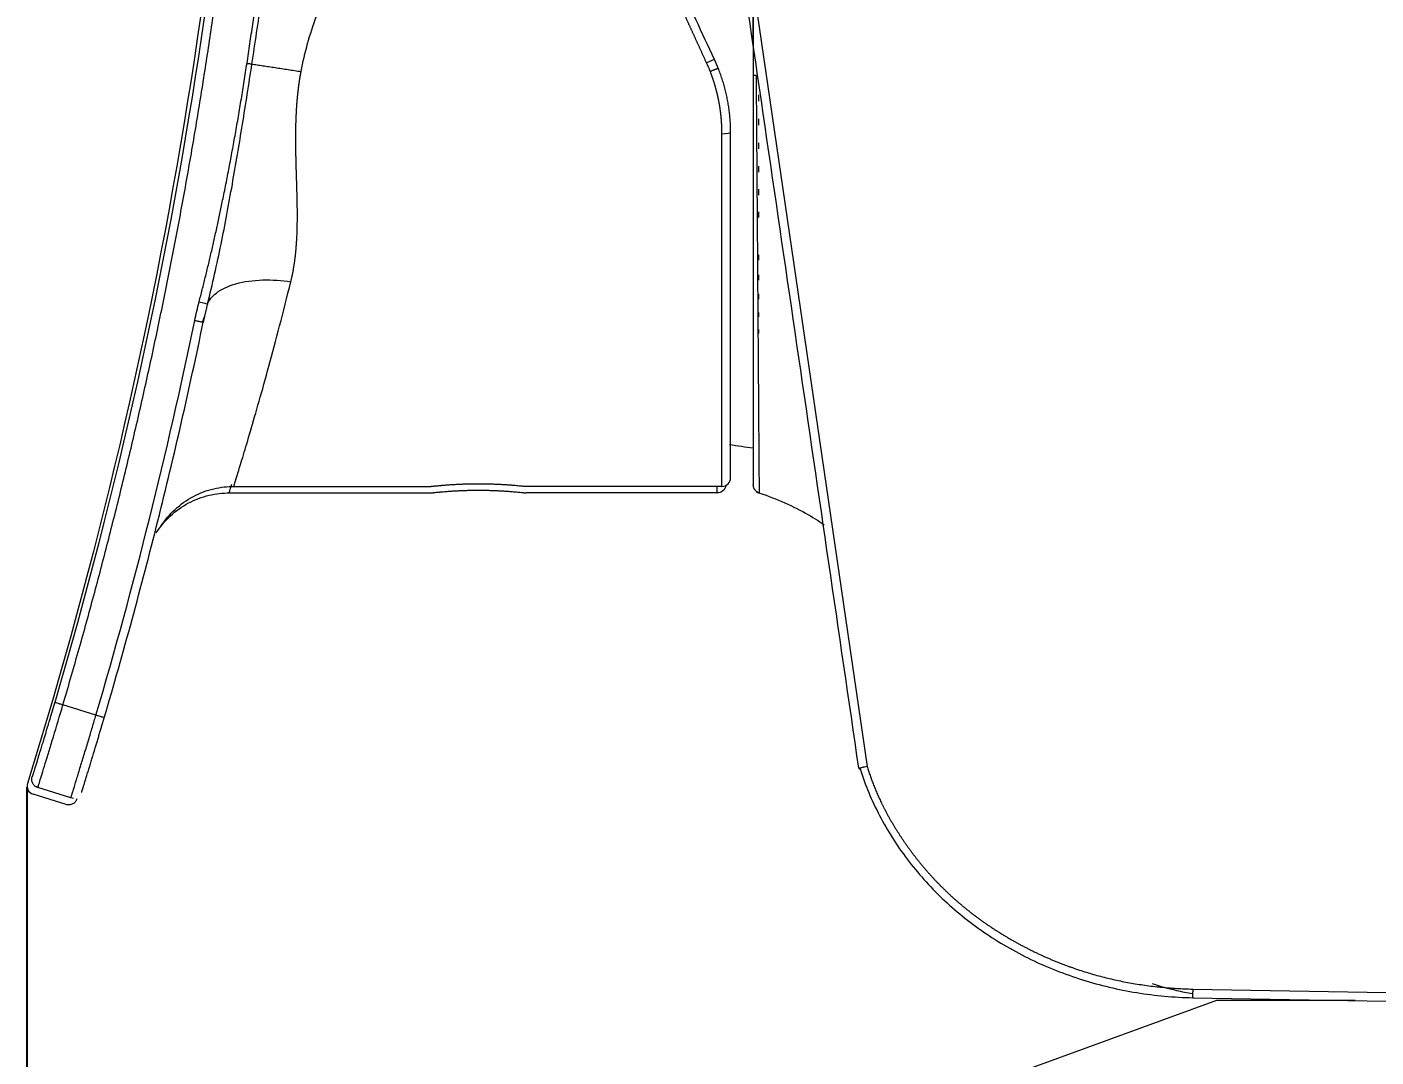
# Model space of a CAD drawing. Header units: millimetres. Extents: x 11618 to 13994, y -5897 to -2537.
# Drawn here: x 13370.9 to 13448.9, y -4812 to -4752.4 of the extents above; entities that cross this region are included whole.
import ezdxf

# ---------------------------------------------------------------- set-up
doc = ezdxf.new("R2010")
doc.units = ezdxf.units.MM
doc.layers.add('DIM', color=3, linetype='Continuous', lineweight=13)
doc.styles.get("Standard").update_dxf_attribs({"font": 'arial.ttf'})
doc.dimstyles.get("Standard").update_dxf_attribs({"dimtxt": 0.18, "dimasz": 0.18, "dimexe": 0.18, "dimexo": 0.0625, "dimgap": 0.09, "dimtad": 0, "dimtih": 1, "dimtoh": 1, "dimdec": 1, "dimdsep": 46, "dimtxsty": 'Standard', "dimcen": 0.09, "dimadec": 0, "dimazin": 0, "dimtfac": 1, "dimtdec": 1, "dimtofl": 0, "dimtmove": 0, "dimatfit": 3, "dimfxl": 1, "dimtolj": 1, "dimtzin": 0, "dimarcsym": 0})

# ---------------------------------------------------------------- blocks, each defined once
blk = doc.blocks.new('*D35')
at = {"layer": 'Defpoints', "color": 0, "transparency": 16777216}
for p in [(13473.392, -4783.808), (13442.981, -4813.512), (13409.442, -4825.719), (13395.206, -4876.209), (13473.392, -4888.444)]:
    blk.add_point(p, dxfattribs=at)
at = {"layer": 'DIM', "color": 0, "lineweight": -2, "transparency": 16777216}
for p, q in [((13409.384, -4825.741), (13372.214, -4839.269)), ((13473.392, -4888.507), (13473.392, -4910.115))]:
    blk.add_line(p, q, dxfattribs=at)
for start, end in [(209.60568, 223.40408), (248.68528, 260.39432)]:
    blk.add_arc((13473.392, -4802.443), 107.492, start, end, dxfattribs=at)
at = {"layer": 'DIM', "color": 0, "transparency": 16777216}
for points in [[(13377.211, -4856.806), (13382.657, -4854.289), (13372.383, -4839.208)], [(13455.707, -4905.439), (13455.204, -4911.418), (13473.392, -4909.935)]]:
    blk.add_solid(points, dxfattribs=at)
at = {"layer": 'DIM', "color": 0, "transparency": 16777216, "insert": (13411.737, -4890.496), "char_height": 18, "attachment_point": 5}
blk.add_mtext('\\A1;70°', dxfattribs=at)
blk = doc.blocks.new('*D57')
at = {"layer": 'Defpoints', "color": 0, "transparency": 16777216}
for p in [(13370.882, -4796.297), (13534.892, -4831.241), (13534.892, -5026.718)]:
    blk.add_point(p, dxfattribs=at)
at = {"layer": 'DIM', "color": 0, "lineweight": -2, "transparency": 16777216}
for p, q in [((13370.882, -4796.359), (13370.882, -5026.898)), ((13534.892, -4831.304), (13534.892, -5026.898)), ((13388.882, -5026.718), (13428.887, -5026.718)), ((13516.892, -5026.718), (13476.888, -5026.718))]:
    blk.add_line(p, q, dxfattribs=at)
at = {"layer": 'DIM', "color": 0, "transparency": 16777216}
for points in [[(13388.882, -5023.718), (13388.882, -5029.718), (13370.882, -5026.718)], [(13516.892, -5023.718), (13516.892, -5029.718), (13534.892, -5026.718)]]:
    blk.add_solid(points, dxfattribs=at)
at = {"layer": 'DIM', "color": 3, "transparency": 16777216, "insert": (13452.887, -5026.718), "char_height": 18, "attachment_point": 5}
blk.add_mtext('\\A1;164', dxfattribs=at)

msp = doc.modelspace()

# ---------------------------------------------------------------- linework, layer by layer
at = {"linetype": 'Continuous', "lineweight": 13, "extrusion": (-1, -2.22045e-16, 0)}
for p, q in [((13405.601, -4700.154), (13419.48, -4795.171)), ((13412.983, -4754.091), (13412.892, -4754.091)), ((13411.079, -4778.967), (13411.079, -4758.564)), ((13410.802, -4779.346), (13410.802, -4778.967)), ((13374.871, -4792.209), (13372.962, -4791.611)), ((13438.307, -4808.047), (13534.892, -4809.732))]:
    msp.add_line(p, q, dxfattribs=at)
at = {"linetype": 'Continuous', "lineweight": 18, "extrusion": (-1, -2.22045e-16, 0)}
for p, q in [((13412.892, -4753.434), (13412.892, -4776.741)), ((13413.192, -4756.315), (13413.192, -4756.676)), ((13413.192, -4757.706), (13413.192, -4758.065)), ((13413.192, -4759.084), (13413.192, -4759.439)), ((13413.192, -4760.444), (13413.192, -4760.793)), ((13413.192, -4761.779), (13413.192, -4762.119)), ((13413.192, -4763.081), (13413.192, -4763.413)), ((13413.192, -4765.565), (13413.192, -4765.874)), ((13413.192, -4766.735), (13413.192, -4767.029)), ((13413.192, -4767.849), (13413.192, -4768.128)), ((13413.192, -4768.901), (13413.192, -4769.163)), ((13413.192, -4769.887), (13413.192, -4770.131)), ((13382.846, -4778.967), (13394.242, -4778.967)), ((13411.079, -4778.967), (13399.742, -4778.967)), ((13382.57, -4779.346), (13394.242, -4779.346)), ((13410.802, -4779.346), (13399.742, -4779.346)), ((13378.624, -4781.281), (13378.631, -4781.277)), ((13378.624, -4781.281), (13378.632, -4781.277)), ((13373.141, -4797.372), (13371.233, -4796.774)), ((13373.418, -4796.993), (13371.509, -4796.396)), ((13439.692, -4808.709), (13414.964, -4817.71)), ((13438.307, -4808.545), (13534.892, -4810.231)), ((13447.708, -4808.709), (13439.692, -4808.709)), ((13442.792, -4808.623), (13442.792, -4808.709))]:
    msp.add_line(p, q, dxfattribs=at)
at = {"linetype": 'Continuous', "lineweight": 18, "extrusion": (0, 0, -1)}
for centre, radius, start, end in [((-13098.694, -4710.947), 285.385, 181.00213, 196.38888), ((-13098.417, -4711.326), 285.385, 181.00213, 197.2908), ((-13410.802, -4778.846), 0.5, 188.22792, 270)]:
    msp.add_arc(centre, radius, start, end, dxfattribs=at)
at = {"linetype": 'Continuous', "lineweight": 18}
for centre, radius, start, end in [((13417.541, -4740.034), 37, 260.62928, 262.78286), ((13411.079, -4778.467), 0.5, 270, 0), ((13371.382, -4796.297), 0.5, 162.7092, 252.60899)]:
    msp.add_arc(centre, radius, start, end, dxfattribs=at)
at = {"linetype": 'Continuous', "lineweight": 13}
msp.add_ellipse((13411.079, -4758.489), major_axis=(0.5, 0), ratio=0.149852, start_param=4.712389, end_param=6.283185, dxfattribs=at)
at = {"linetype": 'Continuous', "lineweight": 18}
for points, degree in [([(13418.998, -4795.272), (13405.114, -4700.225)], 1), ([(13380.841, -4768.287), (13382.445, -4762.126), (13383.608, -4754.49)], 2), ([(13410.402, -4754.967), (13410.336, -4754.798), (13410.265, -4754.63), (13410.189, -4754.464)], 3), ([(13380.588, -4769.367), (13380.661, -4769.015), (13380.746, -4768.655), (13380.841, -4768.287)], 3), ([(13374.871, -4792.209), (13377.089, -4784.673), (13378.994, -4777.059), (13380.588, -4769.367)], 3), ([(13375.351, -4792.35), (13376.461, -4788.578), (13378.527, -4780.988), (13380.28, -4773.319), (13381.078, -4769.469)], 3), ([(13381.043, -4769.468), (13381.146, -4769.154)], 1), ([(13412.987, -4779.166), (13412.894, -4779.032), (13412.892, -4778.87)], 2), ([(13412.987, -4779.166), (13412.894, -4779.032), (13412.892, -4778.87)], 2), ([(13412.987, -4779.166), (13413.084, -4779.296), (13413.238, -4779.349)], 2), ([(13373.567, -4797.016), (13373.517, -4797.016), (13373.466, -4797.008), (13373.418, -4796.993)], 3)]:
    msp.add_open_spline(points, degree=degree, dxfattribs=at)
at = {"linetype": 'Continuous', "lineweight": 13}
for points, weights in [([(13372.962, -4791.611), (13380.205, -4766.986), (13384.086, -4741.612), (13384.535, -4715.947)], [1, 0.993999126829, 0.993999126829, 1]), ([(13410.866, -4754.782), (13410.866, -4754.782), (13410.674, -4754.859), (13410.402, -4754.967)], [0.999999999998, 0.804737774468, 0.804737854125, 1.00000023897])]:
    msp.add_rational_spline(points, weights, degree=3, dxfattribs=at)
at = {"linetype": 'Continuous', "lineweight": 18}
for points, degree, knots in [([(13410.189, -4754.464), (13410.177, -4754.437), (13410.153, -4754.385), (13410.117, -4754.307), (13410.081, -4754.229), (13410.046, -4754.151), (13410.011, -4754.074), (13409.976, -4753.998), (13409.941, -4753.922), (13409.907, -4753.846), (13409.873, -4753.771), (13409.839, -4753.697), (13409.805, -4753.622), (13409.771, -4753.549), (13409.738, -4753.476), (13409.704, -4753.403), (13409.671, -4753.331), (13409.639, -4753.259), (13409.606, -4753.187), (13409.574, -4753.116), (13409.542, -4753.046), (13409.51, -4752.976), (13409.478, -4752.907), (13409.447, -4752.838), (13409.415, -4752.769), (13409.384, -4752.701), (13409.353, -4752.633), (13409.323, -4752.566), (13409.292, -4752.5), (13409.262, -4752.434), (13409.232, -4752.368), (13409.202, -4752.303), (13409.173, -4752.238), (13409.143, -4752.174), (13409.114, -4752.11), (13409.085, -4752.046), (13409.057, -4751.983), (13409.028, -4751.921), (13409, -4751.859), (13408.972, -4751.798), (13408.944, -4751.737), (13408.916, -4751.676), (13408.889, -4751.616), (13408.862, -4751.557), (13408.835, -4751.497), (13408.808, -4751.439), (13408.781, -4751.381), (13408.755, -4751.323), (13408.729, -4751.266), (13408.703, -4751.209), (13408.677, -4751.153), (13408.652, -4751.097), (13408.626, -4751.042), (13408.601, -4750.987), (13408.577, -4750.932), (13408.552, -4750.878), (13408.527, -4750.825), (13408.503, -4750.772), (13408.479, -4750.719), (13408.455, -4750.667), (13408.432, -4750.616), (13408.408, -4750.565), (13408.385, -4750.514), (13408.362, -4750.464), (13408.34, -4750.414), (13408.317, -4750.365), (13408.295, -4750.316), (13408.273, -4750.268), (13408.251, -4750.22), (13408.229, -4750.172), (13408.208, -4750.125), (13408.187, -4750.079), (13408.166, -4750.033), (13408.145, -4749.987), (13408.124, -4749.942), (13408.104, -4749.898), (13407.965, -4749.594), (13407.714, -4749.043), (13407.355, -4748.257), (13407.011, -4747.504), (13406.682, -4746.784), (13406.368, -4746.097), (13405.885, -4745.039), (13405.251, -4743.648), (13404.492, -4741.983), (13403.795, -4740.458), (13403.162, -4739.073), (13402.64, -4737.932), (13402.213, -4736.995), (13401.862, -4736.226), (13401.536, -4735.511), (13401.234, -4734.849), (13400.956, -4734.242), (13400.703, -4733.688), (13400.474, -4733.188), (13400.328, -4732.869), (13400.248, -4732.693), (13400.224, -4732.64), (13400.2, -4732.588), (13400.177, -4732.537), (13400.154, -4732.487), (13400.131, -4732.437), (13400.109, -4732.389), (13400.087, -4732.341), (13400.066, -4732.294), (13400.045, -4732.248), (13400.024, -4732.202), (13400.004, -4732.158), (13399.984, -4732.114), (13399.964, -4732.071), (13399.945, -4732.029), (13399.926, -4731.987), (13399.908, -4731.947), (13399.89, -4731.907), (13399.872, -4731.868), (13399.855, -4731.83), (13399.838, -4731.793), (13399.821, -4731.757), (13399.805, -4731.721), (13399.789, -4731.686), (13399.774, -4731.652), (13399.759, -4731.619), (13399.744, -4731.587), (13399.729, -4731.555), (13399.715, -4731.525), (13399.702, -4731.495), (13399.689, -4731.466), (13399.676, -4731.438), (13399.663, -4731.41), (13399.651, -4731.384), (13399.639, -4731.358), (13399.628, -4731.333), (13399.617, -4731.309), (13399.606, -4731.286), (13399.596, -4731.264), (13399.586, -4731.242), (13399.577, -4731.221), (13399.568, -4731.201), (13399.559, -4731.182), (13399.55, -4731.164), (13399.542, -4731.146), (13399.535, -4731.13), (13399.527, -4731.114), (13399.521, -4731.099), (13399.514, -4731.084), (13399.508, -4731.071), (13399.502, -4731.058), (13399.497, -4731.047), (13399.492, -4731.036), (13399.487, -4731.025), (13399.483, -4731.016), (13399.479, -4731.008), (13399.475, -4731), (13399.472, -4730.993), (13399.469, -4730.987), (13399.467, -4730.982), (13399.465, -4730.977), (13399.463, -4730.974), (13399.462, -4730.971), (13399.461, -4730.969), (13399.46, -4730.968), (13399.46, -4730.967), (13399.46, -4730.967)], 3, [0, 0, 0, 0, 0.002219, 0.004426, 0.006619, 0.0088, 0.010968, 0.013123, 0.015265, 0.017394, 0.01951, 0.021614, 0.023704, 0.025782, 0.027847, 0.029899, 0.031938, 0.033964, 0.035978, 0.037978, 0.039966, 0.041941, 0.043903, 0.045852, 0.047788, 0.049712, 0.051622, 0.05352, 0.055405, 0.057277, 0.059136, 0.060982, 0.062815, 0.064636, 0.066443, 0.068238, 0.07002, 0.071789, 0.073545, 0.075288, 0.077019, 0.078737, 0.080441, 0.082133, 0.083812, 0.085478, 0.087131, 0.088772, 0.090399, 0.092014, 0.093616, 0.095205, 0.096781, 0.098344, 0.099895, 0.101432, 0.102957, 0.104468, 0.105967, 0.107453, 0.108927, 0.110387, 0.111834, 0.113269, 0.114691, 0.1161, 0.117496, 0.118879, 0.120249, 0.121607, 0.122951, 0.124283, 0.125602, 0.126908, 0.128201, 0.129481, 0.130748, 0.154321, 0.17712, 0.199145, 0.220396, 0.240874, 0.260579, 0.315953, 0.36906, 0.419913, 0.468529, 0.514923, 0.547263, 0.579119, 0.6105, 0.641414, 0.67187, 0.701878, 0.731447, 0.760587, 0.764295, 0.768, 0.771703, 0.775402, 0.779098, 0.782792, 0.786482, 0.79017, 0.793855, 0.797537, 0.801217, 0.804893, 0.808567, 0.812238, 0.815907, 0.819572, 0.823235, 0.826896, 0.830554, 0.834209, 0.837862, 0.841512, 0.84516, 0.848806, 0.852449, 0.856089, 0.859727, 0.863363, 0.866996, 0.870627, 0.874256, 0.877882, 0.881506, 0.885128, 0.888748, 0.892366, 0.895981, 0.899594, 0.903205, 0.906814, 0.910421, 0.914026, 0.917629, 0.92123, 0.924829, 0.928426, 0.932022, 0.935615, 0.939206, 0.942796, 0.946384, 0.94997, 0.953554, 0.957136, 0.960717, 0.964296, 0.967874, 0.971449, 0.975024, 0.978596, 0.982167, 0.985737, 0.989305, 0.992871, 0.996436, 1, 1, 1, 1]), ([(13410.642, -4754.263), (13409.934, -4752.745), (13408.522, -4749.718), (13406.492, -4745.363), (13404.627, -4741.363), (13402.993, -4737.859), (13401.656, -4734.993), (13400.662, -4732.86), (13400.052, -4731.554), (13399.914, -4731.256), (13399.914, -4731.256), (13399.914, -4731.256)], 3, [0, 0, 0, 0, 0.124997, 0.249995, 0.374992, 0.499989, 0.624986, 0.749984, 0.874981, 0.999978, 1, 1, 1, 1]), ([(13412.892, -4753.46), (13412.892, -4752.483), (13412.892, -4751.51), (13412.892, -4749.014), (13412.892, -4747.507), (13412.892, -4744.626), (13412.892, -4743.252), (13412.892, -4740.654), (13412.892, -4739.43), (13412.892, -4737.773), (13412.892, -4737.25), (13412.892, -4736.26), (13412.892, -4734.859), (13412.892, -4733.005), (13412.892, -4732.098), (13412.892, -4731.638), (13412.892, -4731.522), (13412.892, -4731.367), (13412.892, -4731.327), (13412.892, -4731.325), (13412.892, -4731.481), (13412.892, -4732.088), (13412.892, -4732.539), (13412.892, -4733.437), (13412.892, -4733.774), (13412.892, -4734.513), (13412.892, -4734.915), (13412.892, -4735.78), (13412.892, -4736.242), (13412.892, -4737.231), (13412.892, -4737.759), (13412.892, -4738.869), (13412.892, -4739.451), (13412.892, -4740.656), (13412.892, -4741.279), (13412.892, -4743.221), (13412.892, -4744.615), (13412.892, -4748.949), (13412.892, -4752.027), (13412.892, -4755.199)], 3, [0, 0, 0, 0, 0.0402, 0.0402, 0.104187, 0.104187, 0.168173, 0.168173, 0.23216, 0.23216, 0.264153, 0.264153, 0.296147, 0.360133, 0.42412, 0.42412, 0.456113, 0.456113, 0.488107, 0.488107, 0.552093, 0.552093, 0.61608, 0.61608, 0.648073, 0.648073, 0.680067, 0.680067, 0.71206, 0.71206, 0.744053, 0.744053, 0.776047, 0.776047, 0.80804, 0.80804, 0.872027, 0.872027, 1, 1, 1, 1]), ([(13383.608, -4754.49), (13384.227, -4750.437), (13384.601, -4746.915), (13384.984, -4743.308), (13385.138, -4740.015)], 2, [0, 0, 0, 0.5, 0.5, 1, 1, 1]), ([(13383.892, -4754.533), (13384.076, -4753.331), (13384.256, -4752.129), (13384.515, -4750.324), (13384.642, -4749.421), (13384.804, -4748.216), (13384.922, -4747.312), (13385.036, -4746.407), (13385.183, -4745.199), (13385.284, -4744.291), (13385.471, -4742.474), (13385.572, -4741.259), (13385.635, -4740.038)], 3, [0, 0, 0, 0, 0.25, 0.25, 0.375, 0.4375, 0.5, 0.5625, 0.625, 0.75, 0.75, 1, 1, 1, 1]), ([(13381.323, -4768.413), (13381.469, -4767.84), (13381.743, -4766.692), (13382.234, -4764.389), (13382.662, -4762.076), (13383.062, -4759.759), (13383.253, -4758.598), (13383.534, -4756.857), (13383.715, -4755.695), (13383.892, -4754.533)], 3, [0, 0, 0, 0, 0.125, 0.25, 0.5, 0.625, 0.75, 0.75, 1, 1, 1, 1]), ([(13383.608, -4754.49), (13383.633, -4754.493), (13383.684, -4754.501), (13383.76, -4754.513), (13383.83, -4754.524), (13383.873, -4754.53), (13383.892, -4754.533)], 3, [0, 0, 0, 0, 0.254047, 0.508094, 0.762141, 1, 1, 1, 1]), ([(13411.079, -4758.564), (13411.079, -4758.547), (13411.079, -4758.514), (13411.078, -4758.465), (13411.078, -4758.415), (13411.077, -4758.366), (13411.076, -4758.317), (13411.074, -4758.267), (13411.073, -4758.218), (13411.071, -4758.169), (13411.069, -4758.12), (13411.067, -4758.07), (13411.064, -4758.021), (13411.061, -4757.972), (13411.058, -4757.923), (13411.055, -4757.874), (13411.052, -4757.825), (13411.048, -4757.776), (13411.044, -4757.727), (13411.04, -4757.678), (13411.035, -4757.63), (13411.031, -4757.581), (13411.026, -4757.532), (13411.021, -4757.483), (13411.015, -4757.435), (13411.009, -4757.386), (13411.004, -4757.338), (13410.997, -4757.289), (13410.991, -4757.241), (13410.984, -4757.192), (13410.978, -4757.144), (13410.97, -4757.095), (13410.963, -4757.047), (13410.956, -4756.999), (13410.948, -4756.951), (13410.94, -4756.902), (13410.931, -4756.854), (13410.923, -4756.806), (13410.914, -4756.758), (13410.905, -4756.71), (13410.896, -4756.662), (13410.886, -4756.614), (13410.876, -4756.566), (13410.867, -4756.519), (13410.856, -4756.471), (13410.846, -4756.423), (13410.835, -4756.375), (13410.824, -4756.328), (13410.813, -4756.28), (13410.802, -4756.233), (13410.79, -4756.185), (13410.778, -4756.138), (13410.766, -4756.09), (13410.753, -4756.043), (13410.741, -4755.996), (13410.728, -4755.948), (13410.715, -4755.901), (13410.701, -4755.854), (13410.688, -4755.807), (13410.674, -4755.76), (13410.66, -4755.713), (13410.646, -4755.666), (13410.631, -4755.619), (13410.616, -4755.572), (13410.601, -4755.525), (13410.586, -4755.478), (13410.57, -4755.432), (13410.555, -4755.385), (13410.539, -4755.338), (13410.522, -4755.292), (13410.506, -4755.245), (13410.489, -4755.199), (13410.472, -4755.152), (13410.455, -4755.106), (13410.438, -4755.06), (13410.42, -4755.014), (13410.408, -4754.983), (13410.402, -4754.967)], 3, [0, 0, 0, 0, 0.01355, 0.027086, 0.040608, 0.054118, 0.067614, 0.081098, 0.09457, 0.10803, 0.121479, 0.134916, 0.148342, 0.161758, 0.175163, 0.188558, 0.201944, 0.215321, 0.228688, 0.242047, 0.255398, 0.26874, 0.282075, 0.295403, 0.308723, 0.322037, 0.335345, 0.348646, 0.361942, 0.375233, 0.388518, 0.401799, 0.415075, 0.428348, 0.441616, 0.454882, 0.468144, 0.481404, 0.494661, 0.507916, 0.52117, 0.534422, 0.547674, 0.560924, 0.574174, 0.587425, 0.600675, 0.613926, 0.627179, 0.640432, 0.653687, 0.666945, 0.680204, 0.693466, 0.706732, 0.72, 0.733273, 0.746549, 0.759829, 0.773115, 0.786405, 0.799701, 0.813002, 0.826309, 0.839623, 0.852943, 0.86627, 0.879605, 0.892947, 0.906297, 0.919656, 0.933023, 0.946399, 0.959785, 0.97318, 0.986585, 1, 1, 1, 1]), ([(13412.892, -4755.199), (13412.892, -4756.751), (13412.892, -4758.301), (13412.892, -4761.347), (13412.892, -4762.842), (13412.892, -4765.701), (13412.892, -4767.064), (13412.892, -4769.64), (13412.892, -4770.853), (13412.892, -4772.495), (13412.892, -4773.013), (13412.892, -4773.993), (13412.892, -4774.456), (13412.892, -4775.747), (13412.892, -4776.48), (13412.892, -4777.663), (13412.892, -4778.112), (13412.892, -4778.565), (13412.892, -4778.68), (13412.892, -4778.834), (13412.892, -4778.873), (13412.892, -4778.874)], 3, [0, 0, 0, 0, 0.125002, 0.125002, 0.250004, 0.250004, 0.375006, 0.375006, 0.500007, 0.500007, 0.562508, 0.562508, 0.625009, 0.625009, 0.750011, 0.750011, 0.875013, 0.875013, 0.937514, 0.937514, 1, 1, 1, 1]), ([(13413.057, -4755.198), (13413.068, -4756.865), (13413.079, -4758.482), (13413.102, -4761.655), (13413.113, -4763.211), (13413.129, -4765.41), (13413.134, -4766.12), (13413.144, -4767.507), (13413.149, -4768.183), (13413.158, -4769.491), (13413.162, -4770.122), (13413.171, -4771.326), (13413.175, -4771.898), (13413.187, -4773.538), (13413.194, -4774.53), (13413.206, -4776.243), (13413.211, -4776.964), (13413.219, -4778.138), (13413.223, -4778.59), (13413.226, -4779.041), (13413.226, -4779.153), (13413.228, -4779.305), (13413.228, -4779.344), (13413.228, -4779.346), (13413.228, -4779.346), (13413.228, -4779.346)], 3, [0, 0, 0, 0, 0.12485, 0.12485, 0.2497, 0.2497, 0.312124, 0.312124, 0.374549, 0.374549, 0.436974, 0.436974, 0.499399, 0.499399, 0.624249, 0.624249, 0.749099, 0.749099, 0.873948, 0.873948, 0.936373, 0.936373, 0.998798, 0.998798, 1, 1, 1, 1]), ([(13380.588, -4769.367), (13380.617, -4769.373), (13380.647, -4769.38), (13380.708, -4769.392), (13380.739, -4769.398), (13380.799, -4769.411), (13380.828, -4769.417), (13380.884, -4769.429), (13380.911, -4769.434), (13380.959, -4769.444), (13380.98, -4769.448), (13381.017, -4769.456), (13381.032, -4769.459), (13381.056, -4769.464), (13381.064, -4769.466), (13381.075, -4769.468), (13381.078, -4769.469), (13381.078, -4769.469)], 3, [0, 0, 0, 0, 0.125, 0.125, 0.25, 0.25, 0.375, 0.375, 0.5, 0.5, 0.625, 0.625, 0.75, 0.75, 0.875, 0.875, 1, 1, 1, 1]), ([(13378.632, -4781.277), (13378.868, -4780.91), (13379.415, -4780.255), (13380.473, -4779.504), (13381.661, -4779.057), (13382.474, -4778.966), (13382.883, -4778.967)], 3, [0, 0, 0, 0, 0.253963, 0.510599, 0.761726, 1, 1, 1, 1]), ([(13394.242, -4778.967), (13394.243, -4778.967), (13394.248, -4778.967), (13394.267, -4778.965), (13394.294, -4778.962), (13394.339, -4778.957), (13394.372, -4778.954), (13394.379, -4778.953), (13394.393, -4778.951), (13394.401, -4778.95), (13394.424, -4778.948), (13394.441, -4778.946), (13394.493, -4778.941), (13394.57, -4778.933), (13394.662, -4778.924), (13394.737, -4778.917), (13394.776, -4778.913), (13394.817, -4778.91), (13394.845, -4778.907), (13394.86, -4778.906), (13394.931, -4778.9), (13395.052, -4778.89), (13395.251, -4778.874), (13395.395, -4778.865), (13395.488, -4778.859), (13395.507, -4778.857), (13395.545, -4778.855), (13395.565, -4778.854), (13395.623, -4778.851), (13395.662, -4778.848), (13395.78, -4778.842), (13395.942, -4778.834), (13396.11, -4778.828), (13396.238, -4778.823), (13396.281, -4778.822), (13396.369, -4778.82), (13396.413, -4778.819), (13396.546, -4778.816), (13396.723, -4778.813), (13396.99, -4778.811), (13397.169, -4778.812), (13397.304, -4778.814), (13397.349, -4778.814), (13397.438, -4778.816), (13397.482, -4778.817), (13397.614, -4778.82), (13397.787, -4778.824), (13397.955, -4778.831), (13398.08, -4778.836), (13398.121, -4778.838), (13398.182, -4778.841), (13398.202, -4778.842), (13398.243, -4778.844), (13398.343, -4778.849), (13398.515, -4778.86), (13398.731, -4778.874), (13398.864, -4778.884), (13398.944, -4778.891), (13398.96, -4778.892), (13398.991, -4778.895), (13399.037, -4778.898), (13399.081, -4778.902), (13399.167, -4778.91), (13399.274, -4778.919), (13399.366, -4778.928), (13399.43, -4778.935), (13399.451, -4778.937), (13399.48, -4778.94), (13399.49, -4778.941), (13399.508, -4778.943), (13399.553, -4778.947), (13399.622, -4778.955), (13399.667, -4778.959), (13399.703, -4778.963), (13399.717, -4778.965), (13399.736, -4778.967), (13399.741, -4778.967), (13399.742, -4778.967)], 3, [0, 0, 0, 0, 0.03125, 0.03125, 0.0625, 0.09375, 0.09375, 0.101562, 0.101562, 0.109375, 0.109375, 0.125, 0.125, 0.15625, 0.1875, 0.1875, 0.203125, 0.210937, 0.210937, 0.21875, 0.21875, 0.25, 0.28125, 0.3125, 0.3125, 0.320312, 0.320312, 0.328125, 0.328125, 0.34375, 0.34375, 0.375, 0.40625, 0.40625, 0.421875, 0.421875, 0.4375, 0.4375, 0.46875, 0.5, 0.53125, 0.53125, 0.546875, 0.546875, 0.5625, 0.5625, 0.59375, 0.625, 0.625, 0.640625, 0.640625, 0.648437, 0.648437, 0.65625, 0.6875, 0.71875, 0.75, 0.75, 0.757812, 0.757812, 0.765625, 0.78125, 0.78125, 0.8125, 0.84375, 0.84375, 0.859375, 0.859375, 0.867187, 0.867187, 0.875, 0.90625, 0.9375, 0.9375, 0.96875, 0.96875, 1, 1, 1, 1]), ([(13394.242, -4779.346), (13394.242, -4779.346), (13394.247, -4779.345), (13394.264, -4779.343), (13394.291, -4779.34), (13394.334, -4779.335), (13394.367, -4779.332), (13394.374, -4779.331), (13394.388, -4779.329), (13394.395, -4779.329), (13394.418, -4779.326), (13394.434, -4779.324), (13394.486, -4779.319), (13394.563, -4779.311), (13394.655, -4779.302), (13394.73, -4779.295), (13394.768, -4779.291), (13394.809, -4779.287), (13394.837, -4779.285), (13394.851, -4779.284), (13394.923, -4779.277), (13395.044, -4779.267), (13395.243, -4779.251), (13395.387, -4779.241), (13395.499, -4779.234), (13395.538, -4779.232), (13395.615, -4779.227), (13395.655, -4779.225), (13395.773, -4779.219), (13395.935, -4779.211), (13396.104, -4779.204), (13396.233, -4779.2), (13396.276, -4779.198), (13396.364, -4779.196), (13396.409, -4779.195), (13396.542, -4779.192), (13396.721, -4779.189), (13396.901, -4779.188), (13396.992, -4779.188)], 3, [0, 0, 0, 0, 0.0625, 0.0625, 0.125, 0.1875, 0.1875, 0.203125, 0.203125, 0.21875, 0.21875, 0.25, 0.25, 0.3125, 0.375, 0.375, 0.40625, 0.421875, 0.421875, 0.4375, 0.4375, 0.5, 0.5625, 0.625, 0.625, 0.65625, 0.65625, 0.6875, 0.6875, 0.75, 0.8125, 0.8125, 0.84375, 0.84375, 0.875, 0.875, 0.9375, 1, 1, 1, 1]), ([(13396.992, -4779.188), (13397.083, -4779.188), (13397.173, -4779.188), (13397.352, -4779.19), (13397.529, -4779.193), (13397.703, -4779.198), (13397.811, -4779.202), (13397.833, -4779.202), (13397.876, -4779.204), (13397.897, -4779.205), (13397.961, -4779.207), (13398.003, -4779.209), (13398.128, -4779.215), (13398.29, -4779.223), (13398.444, -4779.232), (13398.556, -4779.239), (13398.611, -4779.242), (13398.665, -4779.246), (13398.701, -4779.249), (13398.719, -4779.25), (13398.806, -4779.256), (13398.939, -4779.267), (13399.12, -4779.282), (13399.227, -4779.292), (13399.302, -4779.299), (13399.327, -4779.302), (13399.373, -4779.306), (13399.395, -4779.308), (13399.459, -4779.315), (13399.536, -4779.323), (13399.596, -4779.329), (13399.636, -4779.334), (13399.648, -4779.335), (13399.67, -4779.338), (13399.68, -4779.339), (13399.707, -4779.342), (13399.733, -4779.345), (13399.742, -4779.346), (13399.742, -4779.346)], 3, [0, 0, 0, 0, 0.0625, 0.0625, 0.125, 0.1875, 0.1875, 0.203125, 0.203125, 0.21875, 0.21875, 0.25, 0.25, 0.3125, 0.375, 0.375, 0.40625, 0.421875, 0.421875, 0.4375, 0.4375, 0.5, 0.5625, 0.625, 0.625, 0.65625, 0.65625, 0.6875, 0.6875, 0.75, 0.8125, 0.8125, 0.84375, 0.84375, 0.875, 0.875, 0.9375, 1, 1, 1, 1]), ([(13378.355, -4781.655), (13378.592, -4781.288), (13379.138, -4780.633), (13380.196, -4779.882), (13381.385, -4779.436), (13382.198, -4779.344), (13382.606, -4779.346)], 3, [0, 0, 0, 0, 0.253963, 0.510599, 0.761726, 1, 1, 1, 1]), ([(13413.078, -4779.298), (13414.076, -4779.613), (13415.407, -4780.185), (13416.645, -4780.949), (13416.996, -4781.186)], 3, [0, 0, 0, 0, 0.708829, 1, 1, 1, 1]), ([(13372.483, -4791.47), (13372.48, -4791.481), (13372.473, -4791.502), (13372.464, -4791.534), (13372.454, -4791.567), (13372.445, -4791.599), (13372.436, -4791.631), (13372.426, -4791.663), (13372.417, -4791.695), (13372.407, -4791.727), (13372.398, -4791.759), (13372.388, -4791.791), (13372.379, -4791.822), (13372.369, -4791.854), (13372.36, -4791.886), (13372.351, -4791.918), (13372.341, -4791.95), (13372.332, -4791.981), (13372.322, -4792.013), (13372.313, -4792.045), (13372.304, -4792.076), (13372.294, -4792.108), (13372.285, -4792.139), (13372.276, -4792.171), (13372.266, -4792.202), (13372.257, -4792.233), (13372.248, -4792.265), (13372.234, -4792.313), (13372.21, -4792.391), (13372.174, -4792.512), (13372.126, -4792.674), (13372.066, -4792.875), (13371.998, -4793.1), (13371.926, -4793.34), (13371.85, -4793.59), (13371.766, -4793.867), (13371.686, -4794.13), (13371.621, -4794.344), (13371.574, -4794.497), (13371.529, -4794.644), (13371.472, -4794.83), (13371.417, -4795.011), (13371.37, -4795.162), (13371.337, -4795.269), (13371.308, -4795.361), (13371.283, -4795.443), (13371.261, -4795.515), (13371.24, -4795.581), (13371.222, -4795.64), (13371.207, -4795.686), (13371.197, -4795.72), (13371.19, -4795.743), (13371.186, -4795.757), (13371.183, -4795.764), (13371.182, -4795.768), (13371.181, -4795.77), (13371.181, -4795.77), (13371.181, -4795.77)], 3, [0, 0, 0, 0, 0.004747, 0.009491, 0.014232, 0.018972, 0.023708, 0.028442, 0.033174, 0.037904, 0.042632, 0.047357, 0.05208, 0.056802, 0.061521, 0.066238, 0.070954, 0.075667, 0.080379, 0.085089, 0.089797, 0.094504, 0.099209, 0.103913, 0.108615, 0.113315, 0.118014, 0.122711, 0.134885, 0.153369, 0.178156, 0.209237, 0.246603, 0.284434, 0.326109, 0.371612, 0.428241, 0.470048, 0.497067, 0.521976, 0.563871, 0.622818, 0.656702, 0.689009, 0.719729, 0.748851, 0.778592, 0.809469, 0.841475, 0.874606, 0.90317, 0.928179, 0.949636, 0.967545, 0.981908, 0.992727, 1, 1, 1, 1]), ([(13371.539, -4796.301), (13371.558, -4796.239), (13371.644, -4795.962), (13371.915, -4795.088), (13372.4, -4793.496), (13372.775, -4792.244), (13372.962, -4791.611)], 3, [0, 0, 0, 0, 0.142644, 0.428429, 0.714215, 1, 1, 1, 1]), ([(13373.447, -4796.9), (13373.451, -4796.884), (13373.457, -4796.867), (13373.477, -4796.8), (13373.495, -4796.743), (13373.536, -4796.61), (13373.559, -4796.534), (13373.61, -4796.368), (13373.638, -4796.277), (13373.698, -4796.083), (13373.73, -4795.98), (13373.796, -4795.763), (13373.831, -4795.65), (13373.902, -4795.416), (13373.939, -4795.296), (13374.014, -4795.05), (13374.053, -4794.925), (13374.13, -4794.671), (13374.169, -4794.543), (13374.247, -4794.286), (13374.286, -4794.157), (13374.364, -4793.9), (13374.403, -4793.772), (13374.48, -4793.518), (13374.518, -4793.392), (13374.592, -4793.143), (13374.629, -4793.021), (13374.737, -4792.66), (13374.806, -4792.429), (13374.871, -4792.209)], 3, [0, 0, 0, 0, 0.028756, 0.028756, 0.098131, 0.098131, 0.167505, 0.167505, 0.23688, 0.23688, 0.306254, 0.306254, 0.375629, 0.375629, 0.445003, 0.445003, 0.514378, 0.514378, 0.583753, 0.583753, 0.653127, 0.653127, 0.722502, 0.722502, 0.791876, 0.791876, 0.861251, 0.861251, 1, 1, 1, 1]), ([(13374.045, -4796.665), (13374.045, -4796.665), (13374.045, -4796.665), (13374.045, -4796.664), (13374.045, -4796.664), (13374.045, -4796.663), (13374.046, -4796.662), (13374.046, -4796.66), (13374.047, -4796.659), (13374.047, -4796.657), (13374.048, -4796.654), (13374.049, -4796.652), (13374.05, -4796.649), (13374.051, -4796.645), (13374.052, -4796.642), (13374.053, -4796.637), (13374.055, -4796.633), (13374.056, -4796.628), (13374.058, -4796.623), (13374.06, -4796.617), (13374.062, -4796.61), (13374.064, -4796.603), (13374.066, -4796.596), (13374.069, -4796.588), (13374.071, -4796.58), (13374.074, -4796.571), (13374.077, -4796.562), (13374.08, -4796.551), (13374.083, -4796.541), (13374.087, -4796.529), (13374.091, -4796.518), (13374.095, -4796.505), (13374.099, -4796.492), (13374.103, -4796.478), (13374.108, -4796.463), (13374.112, -4796.448), (13374.117, -4796.432), (13374.123, -4796.415), (13374.128, -4796.397), (13374.134, -4796.379), (13374.14, -4796.359), (13374.16, -4796.293), (13374.2, -4796.164), (13374.268, -4795.945), (13374.346, -4795.69), (13374.417, -4795.46), (13374.474, -4795.273), (13374.514, -4795.144), (13374.554, -4795.01), (13374.596, -4794.872), (13374.631, -4794.758), (13374.662, -4794.655), (13374.694, -4794.552), (13374.739, -4794.403), (13374.798, -4794.207), (13374.866, -4793.98), (13374.939, -4793.738), (13375.011, -4793.497), (13375.084, -4793.251), (13375.142, -4793.057), (13375.186, -4792.909), (13375.217, -4792.804), (13375.253, -4792.682), (13375.284, -4792.578), (13375.307, -4792.499), (13375.322, -4792.449), (13375.336, -4792.4), (13375.346, -4792.367), (13375.351, -4792.35)], 3, [0, 0, 0, 0, 0.00443, 0.00895, 0.01356, 0.018261, 0.023052, 0.027933, 0.032905, 0.037967, 0.043119, 0.048361, 0.053693, 0.059116, 0.064628, 0.070231, 0.075924, 0.081707, 0.087581, 0.093544, 0.099598, 0.105741, 0.111975, 0.1183, 0.124714, 0.131219, 0.137813, 0.144498, 0.151274, 0.158139, 0.165095, 0.172141, 0.179277, 0.186503, 0.19382, 0.201227, 0.208724, 0.216311, 0.223988, 0.231756, 0.239614, 0.247562, 0.310971, 0.374316, 0.437599, 0.500857, 0.526363, 0.551837, 0.577284, 0.602705, 0.628103, 0.638788, 0.656742, 0.681973, 0.714489, 0.754293, 0.79157, 0.828846, 0.866115, 0.903372, 0.916585, 0.932211, 0.95025, 0.970703, 0.978038, 0.985367, 0.992687, 1, 1, 1, 1]), ([(13419.48, -4795.171), (13419.428, -4795.183), (13419.372, -4795.197), (13419.288, -4795.217), (13419.261, -4795.223), (13419.207, -4795.236), (13419.154, -4795.248), (13419.11, -4795.258), (13419.08, -4795.264), (13419.071, -4795.266), (13419.054, -4795.269), (13419.017, -4795.275), (13418.999, -4795.276), (13418.996, -4795.272)], 3, [0, 0, 0, 0, 0.25, 0.25, 0.375, 0.375, 0.5, 0.625, 0.625, 0.6875, 0.6875, 0.75, 1, 1, 1, 1]), ([(13418.996, -4795.272), (13418.996, -4795.272), (13418.997, -4795.273), (13418.997, -4795.274), (13418.997, -4795.275), (13418.998, -4795.276), (13418.998, -4795.277), (13418.999, -4795.279), (13419, -4795.281), (13419.001, -4795.283), (13419.003, -4795.285), (13419.005, -4795.288), (13419.007, -4795.29), (13419.009, -4795.293), (13419.011, -4795.295), (13419.014, -4795.296), (13419.016, -4795.298), (13419.019, -4795.299), (13419.023, -4795.299), (13419.027, -4795.3), (13419.032, -4795.301), (13419.036, -4795.302), (13419.04, -4795.302), (13419.044, -4795.302), (13419.048, -4795.303), (13419.051, -4795.303), (13419.055, -4795.303), (13419.057, -4795.303), (13419.06, -4795.304), (13419.062, -4795.304), (13419.064, -4795.304), (13419.065, -4795.304), (13419.066, -4795.304), (13419.067, -4795.304), (13419.067, -4795.304)], 3, [0, 0, 0, 0, 0.016173, 0.034401, 0.054688, 0.077032, 0.101425, 0.127857, 0.156313, 0.186775, 0.219224, 0.253636, 0.293331, 0.333522, 0.374235, 0.415489, 0.4573, 0.499682, 0.559903, 0.615853, 0.667633, 0.715341, 0.75907, 0.798911, 0.834949, 0.867269, 0.895949, 0.92106, 0.94267, 0.960838, 0.975617, 0.987048, 0.995168, 1, 1, 1, 1]), ([(13419.067, -4795.304), (13419.36, -4796.233), (13419.739, -4797.141), (13420.654, -4798.891), (13421.189, -4799.734), (13422.403, -4801.335), (13423.08, -4802.094), (13424.562, -4803.506), (13425.366, -4804.16), (13427.084, -4805.342), (13427.998, -4805.871), (13429.907, -4806.792), (13430.903, -4807.185), (13432.95, -4807.829), (13435.055, -4808.329), (13437.221, -4808.526), (13438.307, -4808.545)], 3, [0, 0, 0, 0, 0.125, 0.125, 0.25, 0.25, 0.375, 0.375, 0.5, 0.5, 0.625, 0.625, 0.75, 0.75, 0.875, 1, 1, 1, 1]), ([(13419.48, -4795.171), (13419.846, -4796.389), (13420.455, -4797.579), (13420.761, -4798.177), (13421.505, -4799.381), (13421.932, -4799.966), (13422.814, -4801.175), (13423.849, -4802.197), (13424.901, -4803.238), (13426.157, -4804.128), (13427.437, -4805.035), (13428.875, -4805.758), (13430.318, -4806.484), (13431.855, -4806.98), (13434.922, -4807.971), (13438.307, -4808.047)], 2, [0, 0, 0, 0.125, 0.125, 0.1875, 0.25, 0.25, 0.375, 0.375, 0.5, 0.5, 0.625, 0.625, 0.75, 0.75, 1, 1, 1]), ([(13371.509, -4796.396), (13371.478, -4796.386), (13371.448, -4796.373), (13371.391, -4796.342), (13371.363, -4796.323), (13371.313, -4796.281), (13371.29, -4796.258), (13371.249, -4796.207), (13371.231, -4796.179), (13371.201, -4796.122), (13371.188, -4796.091), (13371.17, -4796.028), (13371.164, -4795.996), (13371.158, -4795.931), (13371.158, -4795.898), (13371.165, -4795.833), (13371.172, -4795.801), (13371.181, -4795.77)], 3, [0, 0, 0, 0, 0.125, 0.125, 0.25, 0.25, 0.375, 0.375, 0.5, 0.5, 0.625, 0.625, 0.75, 0.75, 0.875, 0.875, 1, 1, 1, 1]), ([(13373.768, -4797.043), (13373.758, -4797.074), (13373.745, -4797.105), (13373.714, -4797.162), (13373.696, -4797.19), (13373.654, -4797.24), (13373.63, -4797.263), (13373.579, -4797.304), (13373.552, -4797.322), (13373.494, -4797.353), (13373.463, -4797.365), (13373.4, -4797.383), (13373.368, -4797.39), (13373.303, -4797.395), (13373.27, -4797.395), (13373.205, -4797.388), (13373.172, -4797.382), (13373.141, -4797.372)], 3, [0, 0, 0, 0, 0.125, 0.125, 0.25, 0.25, 0.375, 0.375, 0.5, 0.5, 0.625, 0.625, 0.75, 0.75, 0.875, 0.875, 1, 1, 1, 1]), ([(13435.961, -4807.733), (13436.415, -4807.878), (13436.885, -4808.009), (13437.672, -4808.193), (13437.979, -4808.256), (13438.291, -4808.312)], 3, [0, 0, 0, 0, 0.618448, 0.618448, 1, 1, 1, 1])]:
    msp.add_open_spline(points, degree=degree, knots=knots, dxfattribs=at)
at = {"linetype": 'Continuous', "lineweight": 13}
for points, knots in [([(13386.734, -4754.967), (13386.937, -4753.868), (13387.411, -4752.275), (13388.193, -4750.219), (13389.009, -4748.193), (13389.789, -4746.187), (13390.365, -4744.241), (13390.551, -4743.281), (13390.609, -4742.804)], [0, 0, 0, 0, 0.25, 0.375, 0.5, 0.75, 0.875, 1, 1, 1, 1]), ([(13383.892, -4754.533), (13383.99, -4754.548), (13384.197, -4754.58), (13384.526, -4754.63), (13384.875, -4754.683), (13385.236, -4754.738), (13385.606, -4754.795), (13386.107, -4754.871), (13386.485, -4754.929), (13386.734, -4754.967)], [0, 0, 0, 0, 0.120193, 0.245915, 0.371637, 0.497359, 0.623081, 0.748803, 1, 1, 1, 1]), ([(13386.143, -4767.13), (13386.146, -4767.115), (13386.154, -4767.084), (13386.166, -4767.037), (13386.177, -4766.987), (13386.189, -4766.936), (13386.201, -4766.882), (13386.214, -4766.827), (13386.226, -4766.769), (13386.238, -4766.71), (13386.251, -4766.648), (13386.263, -4766.585), (13386.276, -4766.519), (13386.288, -4766.451), (13386.3, -4766.381), (13386.312, -4766.309), (13386.325, -4766.235), (13386.337, -4766.158), (13386.348, -4766.08), (13386.36, -4765.999), (13386.371, -4765.916), (13386.382, -4765.831), (13386.393, -4765.744), (13386.404, -4765.655), (13386.414, -4765.563), (13386.424, -4765.469), (13386.433, -4765.373), (13386.443, -4765.275), (13386.451, -4765.174), (13386.459, -4765.071), (13386.467, -4764.966), (13386.475, -4764.859), (13386.495, -4764.521), (13386.516, -4763.986), (13386.523, -4763.285), (13386.517, -4762.691), (13386.507, -4762.208), (13386.497, -4761.839), (13386.489, -4761.584), (13386.483, -4761.398), (13386.478, -4761.234), (13386.473, -4761.05), (13386.467, -4760.847), (13386.46, -4760.626), (13386.454, -4760.386), (13386.447, -4760.128), (13386.441, -4759.851), (13386.435, -4759.555), (13386.431, -4759.241), (13386.429, -4758.908), (13386.43, -4758.556), (13386.435, -4758.184), (13386.442, -4757.894), (13386.449, -4757.691), (13386.454, -4757.583), (13386.459, -4757.475), (13386.464, -4757.366), (13386.47, -4757.258), (13386.476, -4757.149), (13386.483, -4757.04), (13386.49, -4756.932), (13386.498, -4756.823), (13386.507, -4756.714), (13386.516, -4756.605), (13386.525, -4756.497), (13386.536, -4756.388), (13386.547, -4756.279), (13386.558, -4756.17), (13386.571, -4756.061), (13386.584, -4755.952), (13386.597, -4755.842), (13386.612, -4755.733), (13386.627, -4755.624), (13386.643, -4755.515), (13386.659, -4755.405), (13386.677, -4755.296), (13386.695, -4755.186), (13386.714, -4755.077), (13386.727, -4755.004), (13386.734, -4754.967)], [0, 0, 0, 0, 0.004213, 0.008599, 0.013159, 0.017892, 0.022798, 0.027878, 0.033131, 0.038557, 0.044156, 0.049929, 0.055874, 0.061992, 0.068283, 0.074747, 0.081385, 0.088195, 0.095179, 0.102335, 0.109666, 0.117169, 0.124846, 0.132696, 0.140721, 0.148919, 0.157291, 0.165837, 0.174558, 0.183453, 0.192522, 0.201767, 0.211186, 0.279353, 0.338064, 0.387284, 0.426997, 0.457206, 0.477923, 0.489165, 0.502671, 0.517618, 0.534002, 0.551822, 0.571077, 0.591766, 0.613888, 0.637443, 0.662433, 0.68886, 0.716729, 0.746047, 0.776827, 0.785351, 0.793876, 0.802403, 0.810932, 0.819463, 0.827996, 0.836533, 0.845073, 0.853617, 0.862166, 0.870719, 0.879278, 0.887843, 0.896414, 0.904992, 0.913578, 0.922172, 0.930775, 0.939388, 0.94801, 0.956644, 0.965289, 0.973946, 0.982617, 0.991301, 1, 1, 1, 1]), ([(13410.189, -4754.464), (13410.241, -4754.439), (13410.354, -4754.387), (13410.571, -4754.289), (13410.641, -4754.261), (13410.642, -4754.263)], [0, 0, 0, 0, 0.245362, 0.496908, 1, 1, 1, 1]), ([(13413.057, -4755.198), (13413.007, -4755.199), (13412.964, -4755.199), (13412.907, -4755.199), (13412.892, -4755.199), (13412.892, -4755.199)], [0, 0, 0, 0, 0.5, 0.5, 1, 1, 1, 1]), ([(13381.323, -4768.413), (13381.42, -4768.19), (13381.784, -4767.723), (13382.897, -4767.188), (13384.496, -4766.969), (13385.617, -4767.051), (13386.143, -4767.13)], [0, 0, 0, 0, 0.223635, 0.48243, 0.741224, 1, 1, 1, 1]), ([(13382.846, -4778.967), (13382.847, -4778.967), (13382.933, -4778.689), (13383.181, -4777.879), (13383.284, -4777.543), (13383.524, -4776.744), (13383.661, -4776.281), (13383.965, -4775.246), (13384.13, -4774.673), (13384.487, -4773.417), (13384.678, -4772.734), (13385.076, -4771.273), (13385.284, -4770.495), (13385.708, -4768.868), (13385.923, -4768.018), (13386.143, -4767.13)], [0, 0, 0, 0, 0.25, 0.25, 0.375, 0.375, 0.5, 0.5, 0.625, 0.625, 0.75, 0.75, 0.875, 0.875, 1, 1, 1, 1]), ([(13380.841, -4768.287), (13380.896, -4768.302), (13380.954, -4768.317), (13381.067, -4768.346), (13381.121, -4768.36), (13381.214, -4768.384), (13381.251, -4768.394), (13381.304, -4768.407), (13381.318, -4768.411), (13381.323, -4768.413)], [0, 0, 0, 0, 0.25, 0.25, 0.5, 0.5, 0.75, 0.75, 1, 1, 1, 1]), ([(13381.323, -4768.413), (13381.317, -4768.438), (13381.304, -4768.49), (13381.284, -4768.567), (13381.265, -4768.643), (13381.247, -4768.72), (13381.228, -4768.796), (13381.21, -4768.872), (13381.193, -4768.947), (13381.175, -4769.023), (13381.158, -4769.098), (13381.142, -4769.173), (13381.125, -4769.247), (13381.109, -4769.321), (13381.093, -4769.395), (13381.083, -4769.444), (13381.078, -4769.469)], [0, 0, 0, 0, 0.073499, 0.146683, 0.21955, 0.292101, 0.364335, 0.43625, 0.507846, 0.579122, 0.650077, 0.720709, 0.791019, 0.861005, 0.930666, 1, 1, 1, 1]), ([(13372.962, -4791.611), (13372.906, -4791.595), (13372.784, -4791.559), (13372.613, -4791.508), (13372.503, -4791.476), (13372.483, -4791.47), (13372.483, -4791.47)], [0, 0, 0, 0, 0.250226, 0.500453, 0.750679, 1, 1, 1, 1]), ([(13375.351, -4792.35), (13375.351, -4792.35), (13375.331, -4792.344), (13375.221, -4792.312), (13375.05, -4792.262), (13374.928, -4792.226), (13374.871, -4792.209)], [0, 0, 0, 0, 0.249368, 0.499579, 0.749789, 1, 1, 1, 1]), ([(13373.418, -4796.993), (13373.418, -4796.993), (13373.422, -4796.98), (13373.434, -4796.941), (13373.44, -4796.923), (13373.447, -4796.9)], [0, 0, 0, 0, 0.630717, 0.630717, 1, 1, 1, 1]), ([(13438.307, -4808.047), (13438.306, -4808.079), (13438.306, -4808.112), (13438.305, -4808.176), (13438.305, -4808.207), (13438.304, -4808.268), (13438.304, -4808.296), (13438.304, -4808.351), (13438.303, -4808.376), (13438.303, -4808.422), (13438.304, -4808.443), (13438.304, -4808.479), (13438.304, -4808.495), (13438.305, -4808.52), (13438.305, -4808.529), (13438.306, -4808.542), (13438.306, -4808.545), (13438.307, -4808.545)], [0, 0, 0, 0, 0.125, 0.125, 0.25, 0.25, 0.375, 0.375, 0.5, 0.5, 0.625, 0.625, 0.75, 0.75, 0.875, 0.875, 1, 1, 1, 1])]:
    msp.add_open_spline(points, degree=3, knots=knots, dxfattribs=at)
at = {"linetype": 'Continuous', "lineweight": 18}
for points, weights in [([(13410.866, -4754.782), (13410.796, -4754.607), (13410.722, -4754.434), (13410.642, -4754.263)], [1.00000010646, 1.00000010612, 1.00000010574, 1.00000010532]), ([(13411.579, -4758.489), (13411.579, -4757.226), (13411.344, -4755.978), (13410.866, -4754.782)], [1.00000003547, 1.00000003629, 1.00000003624, 1.00000003547]), ([(13411.579, -4778.467), (13411.579, -4778.467), (13411.579, -4770.528), (13411.579, -4758.489)], [1, 0.83882579939, 0.83882579939, 1])]:
    msp.add_rational_spline(points, weights, degree=3, dxfattribs=at)
at = {"linetype": 'Continuous', "lineweight": 13}
for points in [[(13382.57, -4779.346), (13382.57, -4779.345), (13382.623, -4779.176), (13382.725, -4778.845)], [(13371.509, -4796.396), (13371.509, -4796.396), (13371.519, -4796.363), (13371.539, -4796.301)]]:
    msp.add_open_spline(points, degree=3, dxfattribs=at)

# ---------------------------------------------------------------- dimensions: what is measured, and where the dimension line sits
at = {"layer": 'DIM', "color": 3}
dim = msp.add_angular_dim_2l(base=(13395.206, -4876.209), line1=((13473.392, -4888.444), (13473.392, -4783.808)), line2=((13409.442, -4825.719), (13442.981, -4813.512)), dimstyle='Standard', override={"dimtxt": 18, "dimasz": 18, "dimgap": 5}, dxfattribs=at)
dim.commit()
dim.dimension.update_dxf_attribs({"geometry": '*D35', "text_midpoint": (13411.737, -4890.496)})
dim = msp.add_linear_dim(base=(13534.892, -5026.718), p1=(13370.882, -4796.297), p2=(13534.892, -4831.241), dimstyle='Standard', override={"dimtxt": 18, "dimasz": 18, "dimgap": 5, "dimclrt": 3}, dxfattribs=at)
dim.commit()
dim.dimension.update_dxf_attribs({"geometry": '*D57', "text_midpoint": (13452.887, -5026.718)})

doc.saveas('drawing.dxf')
